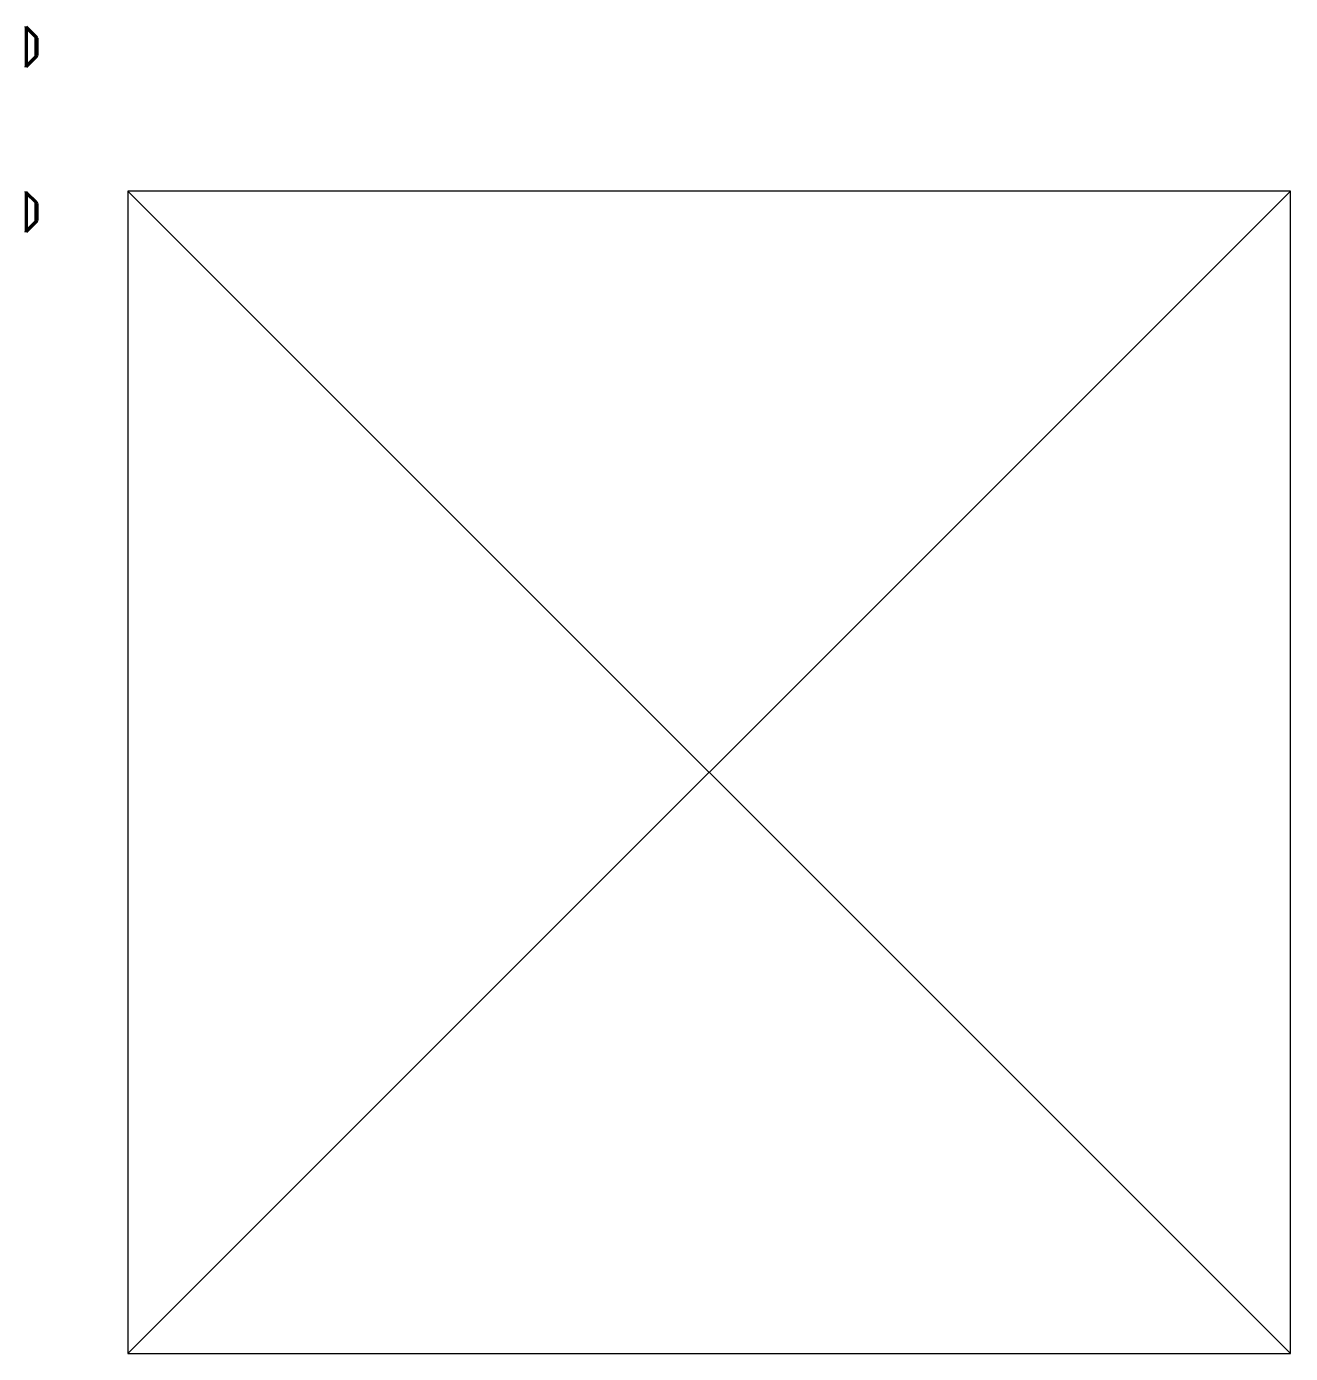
# Model space of a CAD drawing. Header units: millimetres. Extents: x 61566 to 667441, y 0 to 118800.
# Drawn here: x 278823 to 279476, y 55253 to 55938 of the extents above; entities that cross this region are included whole.
import ezdxf

# ---------------------------------------------------------------- set-up
doc = ezdxf.new("R2010")
doc.units = ezdxf.units.MM
doc.header["$LTSCALE"] = 200
doc.layers.add('LG-환기', color=2, linetype='Continuous')
doc.layers.add('환기유니트', color=6, linetype='Continuous')

# ---------------------------------------------------------------- blocks, each defined once
blk = doc.blocks.new('상업용 프리미엄환기 800~1000CMH')
at = {"layer": 'LG-환기', "color": 5}
for p, q in [((220.7, 1411.11), (820.7, 2011.11)), ((820.7, 1411.11), (220.7, 2011.11))]:
    blk.add_line(p, q, dxfattribs=at)
at = {"layer": 'LG-환기', "color": 0, "linetype": 'Continuous', "lineweight": 70}
for p, q in [((805.01, 1363.82), (800.08, 1358.8)), ((805.01, 1363.82), (814.99, 1363.82)), ((814.41, 1364.06), (805.59, 1364.06)), ((819.92, 1358.8), (814.99, 1363.82)), ((890.21, 1363.82), (885.28, 1358.8)), ((890.21, 1363.82), (900.19, 1363.82)), ((899.61, 1364.06), (890.79, 1364.06)), ((905.12, 1358.8), (900.19, 1363.82)), ((800.08, 1358.8), (819.92, 1358.8)), ((885.28, 1358.8), (905.12, 1358.8))]:
    blk.add_line(p, q, dxfattribs=at)
at = {"layer": 'LG-환기', "color": 7}
blk.add_lwpolyline([(220.7, 2011.11), (820.7, 2011.11), (820.7, 1411.11), (220.7, 1411.11)], close=True, dxfattribs=at)
at = {"layer": 'LG-환기', "color": 0, "linetype": 'Continuous', "lineweight": 70}
for centre, start, end in [((805.59, 1363.26), 90, 135.5), ((814.41, 1363.26), 44.5, 90), ((890.79, 1363.26), 90, 135.5), ((899.61, 1363.26), 44.5, 90), ((799.51, 1359.36), 270, 315.5), ((820.49, 1359.36), 224.5, 270), ((884.71, 1359.36), 270, 315.5), ((905.69, 1359.36), 224.5, 270)]:
    blk.add_arc(centre, 0.8, start, end, dxfattribs=at)

msp = doc.modelspace()

# ---------------------------------------------------------------- block references
at = {"layer": '환기유니트', "xscale": -1, "rotation": 270}
msp.add_blockref('상업용 프리미엄환기 800~1000CMH', (277464.57, 55032.66, 0), dxfattribs=at)

doc.saveas('drawing.dxf')
